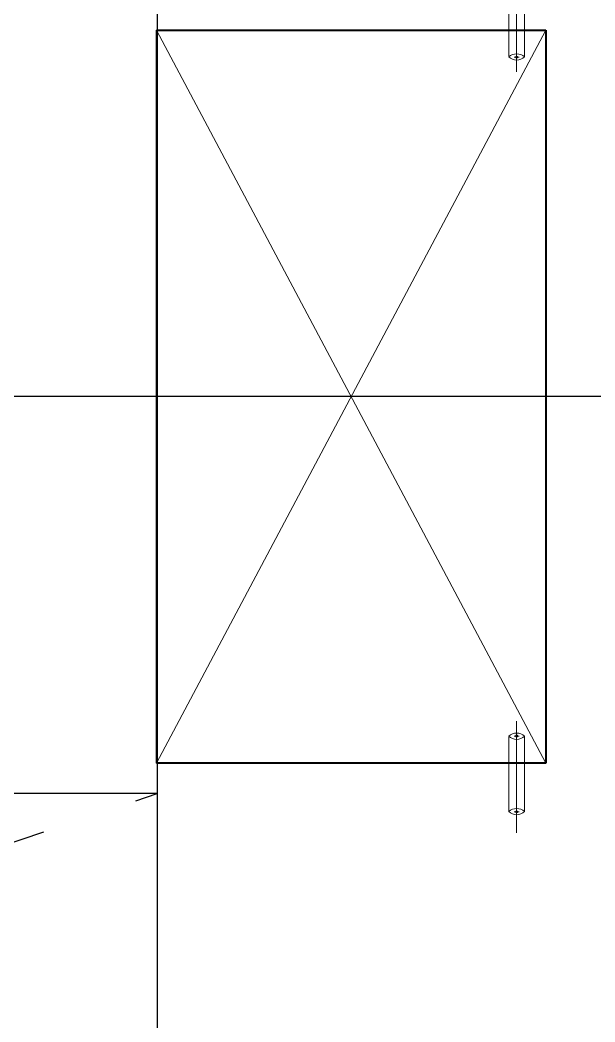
# Model space of a CAD drawing. Header units: inches. Extents: x 11 to 128, y 20 to 108.
# Drawn here: x 22.47 to 25.44, y 30.24 to 35.4 of the extents above; entities that cross this region are included whole.
import ezdxf

# ---------------------------------------------------------------- set-up
doc = ezdxf.new("R2010")
doc.units = ezdxf.units.IN
doc.header["$MEASUREMENT"] = 0
for name, pattern in [('ACAD_ISO04W100', [30, 24, -3, 0, -3]), ('CENTER2', [1.125, 0.75, -0.125, 0.125, -0.125]), ('DASHEDX2', [1.5, 1, -0.5])]:
    doc.linetypes.add(name, pattern=pattern)
for name, color, linetype in [('bulkhead', 1, 'Continuous'), ('CL', 255, 'Continuous'), ('wl 2', 3, 'Continuous')]:
    doc.layers.add(name, color=color, linetype=linetype)
for name, color, linetype, lineweight in [('C.line', 255, 'ACAD_ISO04W100', 13), ('Deck', 165, 'Continuous', 40), ('Fixtures', 255, 'Continuous', 18), ('hatch', 8, 'Continuous', 9), ('T-ANGLE', 200, 'Continuous', 18)]:
    doc.layers.add(name, color=color, linetype=linetype, lineweight=lineweight)

msp = doc.modelspace()

# ---------------------------------------------------------------- linework, layer by layer
msp.add_line((23.1791, 31.4146), (18.8053, 31.4146))
at = {"layer": 'bulkhead', "linetype": 'ByBlock'}
msp.add_line((23.1791, 38.8141), (23.1791, 28.11), dxfattribs=at)
at = {"layer": 'C.line'}
for p, q in [((25.0321, 35.7124), (25.0321, 35.1367)), ((25.0321, 31.2117), (25.0321, 31.7874))]:
    msp.add_line(p, q, dxfattribs=at)
at = {"layer": 'CL', "linetype": 'CENTER2'}
for p, q in [((93.8434, 33.4621), (16.0002, 33.4621)), ((96.7617, 33.4621), (18.8053, 33.4621))]:
    msp.add_line(p, q, dxfattribs=at)
at = {"layer": 'Deck'}
for p, q in [((23.1754, 35.3525), (25.1819, 35.3525)), ((23.1754, 35.3525), (23.1754, 31.5723)), ((25.1819, 35.3525), (25.1819, 31.5723)), ((25.1819, 31.5723), (23.1754, 31.5723))]:
    msp.add_line(p, q, dxfattribs=at)
at = {"layer": 'Fixtures'}
for p, q in [((24.991, 35.2154), (24.991, 35.6026)), ((25.0732, 35.2138), (25.0732, 35.6026)), ((24.991, 31.7088), (24.991, 31.3216)), ((25.0732, 31.7103), (25.0732, 31.3216))]:
    msp.add_line(p, q, dxfattribs=at)
for centre, start, end in [((25.0321, 35.1696), 47.0946, 132.9054), ((25.0321, 35.258), 227.0946, 312.9054), ((25.0321, 31.6661), 47.0946, 132.9054), ((25.0321, 31.7545), 227.0946, 312.9054), ((25.0321, 31.2773), 47.0946, 132.9054), ((25.0321, 31.3658), 227.0946, 312.9054)]:
    msp.add_arc(centre, 0.0603, start, end, dxfattribs=at)
at = {"layer": 'hatch', "linetype": 'ACAD_ISO04W100'}
for p, q in [((23.1754, 35.3525), (25.1819, 31.5723)), ((25.1819, 35.3525), (23.1754, 31.5723))]:
    msp.add_line(p, q, dxfattribs=at)
at = {"layer": 'T-ANGLE'}
for p, q in [((25.0194, 35.2127), (25.0443, 35.2127)), ((25.0321, 35.2251), (25.0321, 35.2012)), ((25.0194, 31.7114), (25.0443, 31.7114)), ((25.0321, 31.699), (25.0321, 31.723)), ((25.0194, 31.3204), (25.0443, 31.3204)), ((25.0321, 31.3328), (25.0321, 31.3089))]:
    msp.add_line(p, q, dxfattribs=at)
for centre in [(25.0321, 35.2127), (25.0321, 31.7115), (25.0321, 31.3204)]:
    msp.add_circle(centre, 0.0058, dxfattribs=at)
at = {"layer": 'wl 2', "linetype": 'DASHEDX2'}
msp.add_line((18.8053, 29.9363), (23.1791, 31.4146), dxfattribs=at)

doc.saveas('drawing.dxf')
